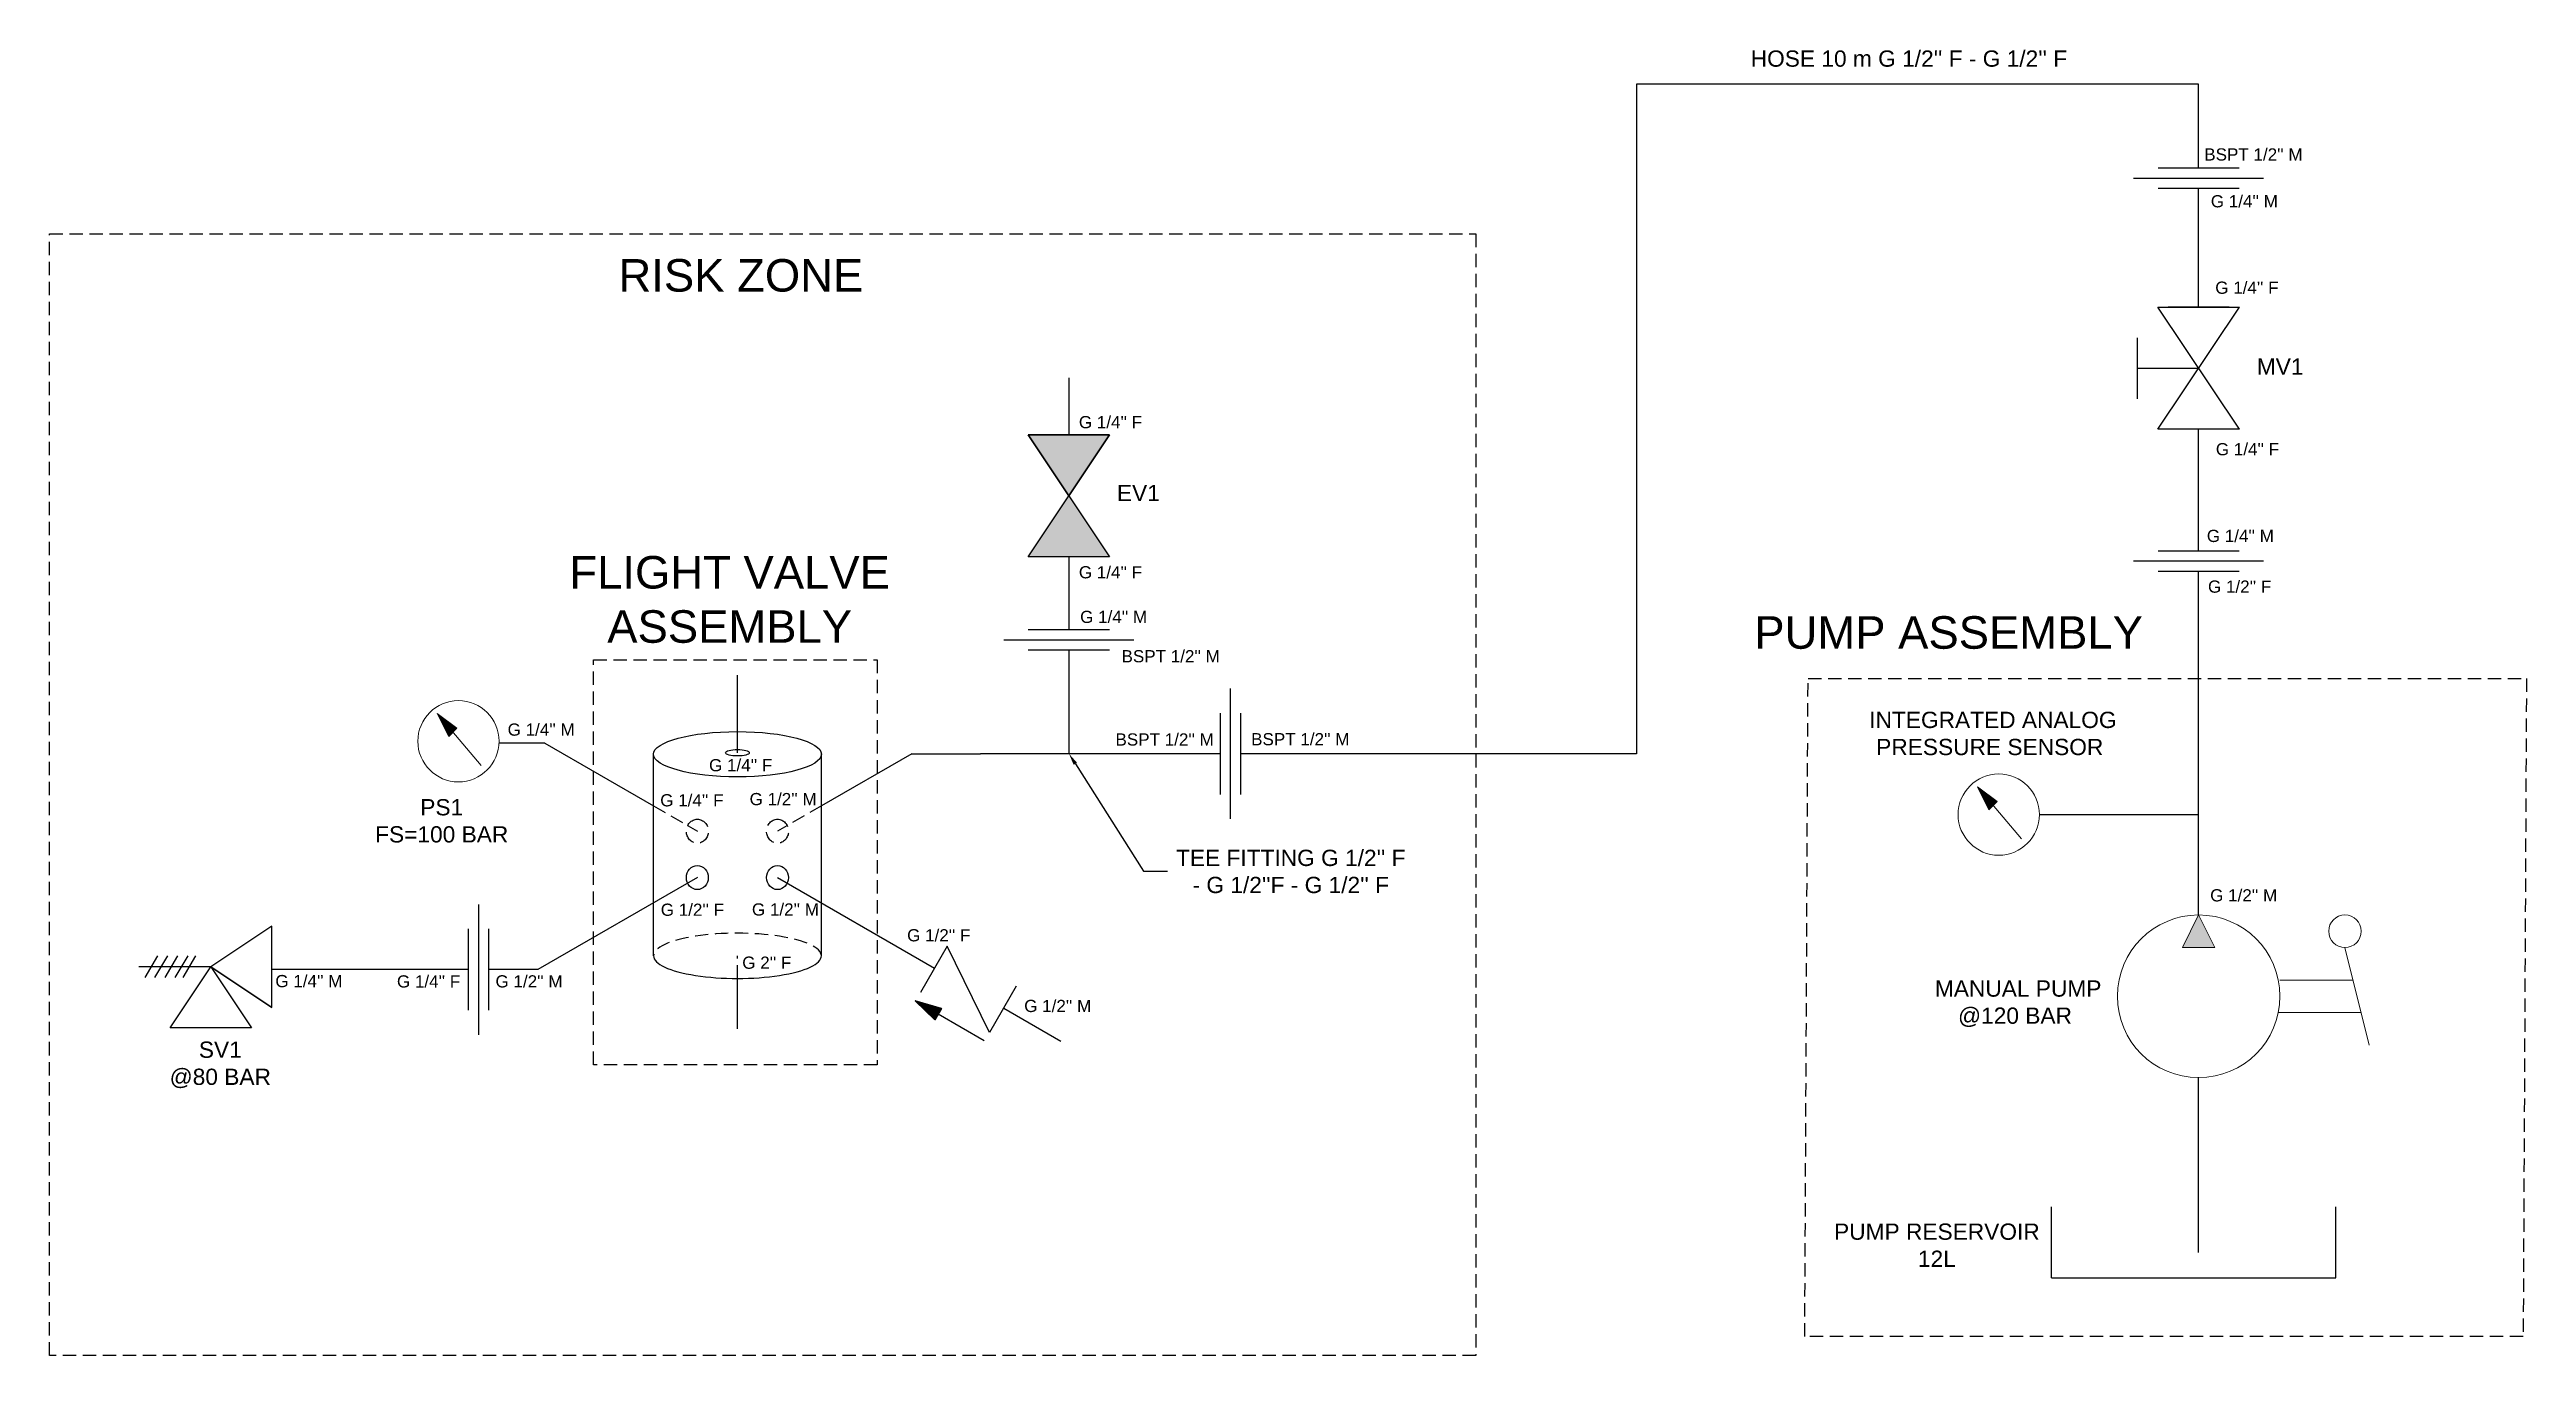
# Model space of a CAD drawing. Header units: inches. Extents: x 47.5 to 84.7, y 46.4 to 65.9.
import ezdxf
from ezdxf import colors
from ezdxf.entities.mleader import LeaderData, LeaderLine
from ezdxf.enums import TextEntityAlignment as Align
from ezdxf.math import Vec2, Vec3

# ---------------------------------------------------------------- set-up
doc = ezdxf.new("R2010")
doc.units = ezdxf.units.IN
doc.header["$MEASUREMENT"] = 0
doc.linetypes.add('TransientTextAxis', pattern=[0.3, 0.2, -0.1, 0, 0])
doc.layers.add('SYMS', color=7, linetype='Continuous')
doc.layers.add('WIRES', color=7, linetype='Continuous')
doc.styles.add('SIMPLEX', font='SIMPLEX')
doc.styles.add('WD', font='romans.shx')

# ---------------------------------------------------------------- blocks, each defined once
blk = doc.blocks.new('VGVA1_CHECK_VALVE1')
blk.add_hatch(color=256).paths.add_polyline_path([(-0.344, 0.379), (-0.406, 0.129), (-0.281, 0.129)])
at = {"ltscale": 3.2258}
for p, q in [((-0.344, 0.379), (-0.406, 0.129)), ((-0.344, -0.371), (-0.344, 0.379)), ((-0.344, 0.379), (-0.281, 0.129)), ((-0.25, -0.375), (0.25, 0.375)), ((0.25, 0.375), (-0.25, 0.375)), ((-0.281, 0.129), (-0.406, 0.129)), ((0.25, -0.375), (-0.25, -0.375))]:
    blk.add_line(p, q, dxfattribs=at)
at = {"ltscale": 25.4, "flags": 128}
blk.add_lwpolyline([(-0.344, 0.379), (-0.406, 0.129), (-0.281, 0.129)], close=True, dxfattribs=at)
at = {"style": 'WD'}
for tag, p, height in [('X2TERM02', (0, 0.375), 0.005), ('TERM02', (0.013, 0.395), 0.0625), ('RATING1', (0.285, -0.046), 0.125), ('DESC1', (0.285, -0.262), 0.125), ('X8TERM01', (0, -0.375), 0.005), ('TERM01', (0.024, -0.447), 0.0625), ('DESC2', (0.285, -0.446), 0.125), ('WDTAGALT', (0.285, -0.809), 0.125), ('DESC3', (0.285, -0.636), 0.125)]:
    blk.add_attdef(tag, p, '', height=height, dxfattribs=at)
blk.add_attdef('XREF', text='', height=0.0625, rotation=0.0625, dxfattribs=at).set_placement((0.379, 0.352), align=Align.TOP_CENTER)
at = {"style": 'WD', "flags": 1}
for tag, p in [('INST', (-0.432, 0.099)), ('LOC', (-0.432, -0.077)), ('TAG1', (-0.432, -0.266))]:
    blk.add_attdef(tag, text='', height=0.125, dxfattribs=at).set_placement(p, align=Align.RIGHT)
for tag, p in [('WDTYPE', (-0.414, -0.343)), ('FAMILY', (-0.407, -0.379)), ('CAT', (-0.407, -0.423)), ('MFG', (-0.405, -0.454)), ('ASSYCODE', (-0.377, -0.483))]:
    blk.add_attdef(tag, text='', height=0.01, dxfattribs=at).set_placement(p, align=Align.CENTER)
blk = doc.blocks.new('HGVA1_PRESS_RELIEF_VAL2')
at = {"ltscale": 3.2258}
for p, q in [((0.065, 0.404), (-0.067, 0.326)), ((0.065, 0.344), (-0.067, 0.265)), ((0, 0), (0, 0.442)), ((0.065, 0.281), (-0.067, 0.202)), ((0.065, 0.218), (-0.067, 0.139)), ((0.065, 0.17), (-0.067, 0.091)), ((0.375, -0.25), (0.375, 0.25)), ((0.25, -0.375), (0, 0)), ((-0.25, -0.375), (0, 0)), ((0.25, -0.375), (-0.25, -0.375))]:
    blk.add_line(p, q, dxfattribs=at)
at = {"ltscale": 25.4, "flags": 128}
for points in [[(0.375, 0.25), (0, 0), (0.375, -0.25)], [(0, 0), (0.25, -0.375), (-0.25, -0.375)]]:
    blk.add_lwpolyline(points, close=True, dxfattribs=at)
at = {"style": 'WD', "flags": 1}
for tag, p in [('INST', (-0.263, 0.497)), ('LOC', (-0.263, 0.314)), ('TAG1', (-0.262, 0.13))]:
    blk.add_attdef(tag, text='', height=0.125, dxfattribs=at).set_placement(p, align=Align.RIGHT)
at = {"style": 'WD'}
blk.add_attdef('XREF', text='', height=0.0625, rotation=0.0625, dxfattribs=at).set_placement((0.539, 0.301), align=Align.TOP_CENTER)
for tag, p, height in [('X1TERM02', (0.375, 0), 0.005), ('TERM02', (0.409, 0.03), 0.0625), ('RATING1', (0.403, -0.154), 0.125), ('DESC1', (0.403, -0.34), 0.125), ('X8TERM01', (0, -0.375), 0.005), ('TERM01', (0.029, -0.455), 0.0625), ('DESC2', (0.403, -0.524), 0.125), ('DESC3', (0.403, -0.714), 0.125), ('WDTAGALT', (0.403, -0.887), 0.125)]:
    blk.add_attdef(tag, p, '', height=height, dxfattribs=at)
at = {"style": 'WD', "flags": 1}
for tag, p in [('FAMILY', (-0.328, -0.232)), ('WDTYPE', (-0.321, -0.173)), ('CAT', (-0.328, -0.276)), ('MFG', (-0.326, -0.308)), ('ASSYCODE', (-0.298, -0.337))]:
    blk.add_attdef(tag, text='', height=0.01, dxfattribs=at).set_placement(p, align=Align.CENTER)
blk = doc.blocks.new('HMT1_PRESSURE_GAUGE')
blk.add_hatch(color=7).paths.add_polyline_path([(-0.13, 0.17), (-0.06, 0.03), (-0.01, 0.08)])
at = {"color": 7, "linetype": 'Continuous', "lineweight": 0, "ltscale": 645.15999}
for p, q in [((-0.13, 0.17), (0.14, -0.15)), ((-0.13, 0.17), (-0.06, 0.03)), ((-0.13, 0.17), (-0.01, 0.08)), ((-0.06, 0.03), (-0.01, 0.08))]:
    blk.add_line(p, q, dxfattribs=at)
at = {"color": 255, "linetype": 'Continuous', "lineweight": 0, "ltscale": 25.4, "flags": 128}
blk.add_lwpolyline([(-0.13, 0.17), (-0.06, 0.03), (-0.01, 0.08)], close=True, dxfattribs=at)
at = {"color": 7, "linetype": 'Continuous', "lineweight": 0, "ltscale": 645.15999}
blk.add_circle((0, 0), 0.25, dxfattribs=at)
at = {"style": 'WD', "width": 0.7}
for tag, p in [('INST', (-0.01, 0.531)), ('LOC', (-0.01, 0.406)), ('TAG1', (-0.01, 0.281)), ('DESC1', (0.021, -0.375)), ('DESC2', (0.021, -0.5)), ('DESC3', (0.021, -0.625)), ('WDTAGALT', (0.021, -0.75))]:
    blk.add_attdef(tag, text='', height=0.0938, dxfattribs=at).set_placement(p, align=Align.CENTER)
blk.add_attdef('TERM01', text='', height=0.0625, dxfattribs=at).set_placement((-0.281, 0.031), align=Align.RIGHT)
at = {"style": 'WD'}
for tag, p, height, flags in [('X4TERM01', (-0.25, 0), 0.005, 1), ('X1TERM02', (0.25, 0), 0.005, 1), ('FAMILY', (-0.052, -0.062), 0.01, 9), ('WDBLKNAM', (-0.052, -0.187), 0.01, 9)]:
    blk.add_attdef(tag, p, '', height=height, dxfattribs=dict(at, flags=flags))
at = {"flags": 1}
blk.add_attdef('WDTYPE', (0.094, 0.094), '', height=0.01, dxfattribs=at)
at = {"style": 'WD', "width": 0.7}
for tag, p, height in [('TERM02', (0.281, 0.031), 0.0625), ('RATING1', (0.281, -0.187), 0.0938)]:
    blk.add_attdef(tag, p, '', height=height, dxfattribs=at)
at = {"style": 'WD'}
blk.add_attdef('XREF', text='', height=0.0625, dxfattribs=at).set_placement((-0.281, -0.156), align=Align.RIGHT)
at = {"linetype": 'Continuous', "style": 'WD', "flags": 9}
for tag, p in [('ASSYCODE', (-0.052, -0.156)), ('CAT', (-0.052, -0.094)), ('MFG', (-0.052, -0.125))]:
    blk.add_attdef(tag, p, '', height=0.01, dxfattribs=at)
blk = doc.blocks.new('VGVA1_GATE_VALVE_CLOS')
h = blk.add_hatch(color=256)
h.paths.add_polyline_path([(0, 0), (0.25, 0.375), (-0.25, 0.375)])
h.paths.add_polyline_path([(-0.25, -0.375), (0.25, -0.375), (0, 0)])
h.paths.add_polyline_path([(-0.001, -0.001), (0.039, -0.001), (0.039, 0.006), (-0.001, 0.006)], flags=9)
h.paths.add_polyline_path([(0.062, -0.004), (0.439, -0.004), (0.439, 0.09), (0.062, 0.09)], flags=9)
h.paths.add_polyline_path([(-0.001, 0.374), (0.039, 0.374), (0.039, 0.381), (-0.001, 0.381)], flags=9)
h.paths.add_polyline_path([(-0.001, -0.376), (0.037, -0.376), (0.037, -0.369), (-0.001, -0.369)], flags=9)
at = {"ltscale": 3.2258}
for p, q in [((-0.25, 0.375), (0.25, -0.375)), ((-0.25, -0.375), (0.25, 0.375)), ((0.25, 0.375), (-0.25, 0.375)), ((0.25, -0.375), (-0.25, -0.375))]:
    blk.add_line(p, q, dxfattribs=at)
at = {"ltscale": 25.4, "flags": 128}
for points in [[(0.25, 0.375), (0, 0), (-0.25, 0.375)], [(-0.25, -0.375), (0, 0), (0.25, -0.375)]]:
    blk.add_lwpolyline(points, close=True, dxfattribs=at)
at = {"style": 'WD', "flags": 1}
for tag, p in [('INST', (-0.294, 0.207)), ('LOC', (-0.294, 0.031)), ('TAG1', (-0.294, -0.159))]:
    blk.add_attdef(tag, text='', height=0.125, dxfattribs=at).set_placement(p, align=Align.RIGHT)
at = {"style": 'WD'}
for tag, p, height in [('X2TERM03', (0, 0.375), 0.005), ('TERM03', (0.02, 0.388), 0.0625), ('X1TERM02', (0, 0), 0.005), ('TERM02', (0.075, 0.012), 0.0625), ('RATING1', (0.274, -0.186), 0.125), ('DESC1', (0.274, -0.403), 0.125), ('X8TERM01', (0, -0.375), 0.005), ('TERM01', (0.029, -0.455), 0.0625), ('DESC2', (0.274, -0.586), 0.125), ('DESC3', (0.274, -0.776), 0.125), ('WDTAGALT', (0.274, -0.944), 0.125)]:
    blk.add_attdef(tag, p, '', height=height, dxfattribs=at)
blk.add_attdef('XREF', text='', height=0.0625, rotation=0.0625, dxfattribs=at).set_placement((0.362, 0.365), align=Align.TOP_CENTER)
at = {"style": 'WD', "flags": 1}
for tag, p in [('WDTYPE', (-0.37, -0.287)), ('FAMILY', (-0.378, -0.346)), ('CAT', (-0.378, -0.391)), ('MFG', (-0.376, -0.422)), ('ASSYCODE', (-0.348, -0.451))]:
    blk.add_attdef(tag, text='', height=0.01, dxfattribs=at).set_placement(p, align=Align.CENTER)
blk = doc.blocks.new('VFI1_UNION')
at = {"ltscale": 3.2258}
for p, q in [((-0.4, -0.063), (0.4, -0.063)), ((-0.25, 0), (0.25, 0)), ((-0.25, -0.125), (0.25, -0.125))]:
    blk.add_line(p, q, dxfattribs=at)
at = {"style": 'WD'}
blk.add_attdef('WDTAGALT', text='', height=0.125, dxfattribs=at).set_placement((-0.035, 0.116), align=Align.RIGHT)
for tag, p, height in [('RATING1', (0.136, 0.123), 0.125), ('X2TERM02', (0, 0), 0.005), ('TERM02', (0.008, 0.013), 0.0625), ('X8TERM01', (0, -0.125), 0.005), ('TERM01', (0.017, -0.206), 0.0625), ('DESC1', (-0.937, -0.297), 0.125), ('DESC2', (-0.937, -0.481), 0.125), ('DESC3', (-0.937, -0.671), 0.125)]:
    blk.add_attdef(tag, p, '', height=height, dxfattribs=at)
blk.add_attdef('XREF', text='', height=0.0625, rotation=0.0625, dxfattribs=at).set_placement((0.597, -0.011), align=Align.TOP_CENTER)
at = {"style": 'WD', "flags": 1}
for tag, height, p in [('FAMILY', 0.01, (0.614, -0.146)), ('INST', 0.125, (0.078, -0.384)), ('WDTYPE', 0.01, (0.506, -0.167)), ('CAT', 0.01, (0.614, -0.19)), ('MFG', 0.01, (0.615, -0.222)), ('ASSYCODE', 0.01, (0.643, -0.251)), ('LOC', 0.125, (0.054, -0.545)), ('TAG1', 0.125, (0.072, -0.755))]:
    blk.add_attdef(tag, text='', height=height, dxfattribs=at).set_placement(p, align=Align.CENTER)
blk = doc.blocks.new('HTK1_RESERVOIR')
for p, q in [((0, -0.469), (0, 0)), ((-0.906, -0.625), (-0.906, -0.188)), ((0.844, -0.625), (0.844, -0.188)), ((-0.906, -0.625), (0.844, -0.625))]:
    blk.add_line(p, q)
at = {"style": 'WD', "width": 0.7}
for tag, p in [('INST', (-0.977, 0.156)), ('LOC', (-0.977, 0)), ('TAG1', (-0.977, -0.156))]:
    blk.add_attdef(tag, text='', height=0.125, dxfattribs=at).set_placement(p, align=Align.RIGHT)
at = {"style": 'WD'}
for tag, p, height, flags in [('X2TERM01', (0, 0), 0.005, 1), ('FAMILY', (-0.571, -0.563), 0.01, 9), ('WDBLKNAM', (-0.573, -0.68), 0.01, 9)]:
    blk.add_attdef(tag, p, '', height=height, dxfattribs=dict(at, flags=flags))
at = {"style": 'WD', "width": 0.7}
for tag, p, height in [('TERM01', (0.012, -0.062), 0.0625), ('RATING1', (0.938, -0.688), 0.125)]:
    blk.add_attdef(tag, p, '', height=height, dxfattribs=at)
at = {"linetype": 'Continuous', "style": 'WD', "flags": 9}
for tag, p in [('CAT', (-0.571, -0.594)), ('ASSYCODE', (-0.571, -0.656)), ('MFG', (-0.571, -0.625))]:
    blk.add_attdef(tag, p, '', height=0.01, dxfattribs=at)
at = {"style": 'WD'}
blk.add_attdef('XREF', text='', height=0.0625, dxfattribs=at).set_placement((-0.938, -0.688), align=Align.RIGHT)
at = {"flags": 1}
blk.add_attdef('WDTYPE', (-0.571, -0.75), '', height=0.01, dxfattribs=at)
at = {"style": 'WD', "width": 0.7}
for tag, p in [('DESC1', (-0.008, -0.844)), ('DESC2', (-0.008, -1)), ('DESC3', (-0.008, -1.188)), ('WDTAGALT', (-0.008, -1.344))]:
    blk.add_attdef(tag, text='', height=0.125, dxfattribs=at).set_placement(p, align=Align.CENTER)
blk = doc.blocks.new('VPM1_LVR_UNI_DIR')
blk.add_hatch(color=7).paths.add_polyline_path([(-0.1, 0.3), (0, 0.5), (0.1, 0.3)])
at = {"color": 7, "linetype": 'Continuous', "lineweight": 0, "ltscale": 645.15999}
for p, q in [((-0.1, 0.3), (0, 0.5)), ((0, 0.5), (0.1, 0.3)), ((-0.1, 0.3), (0.1, 0.3)), ((0.9, 0.3), (1.05, -0.3)), ((0.5, 0.1), (0.95, 0.1)), ((0.49, -0.1), (1, -0.1))]:
    blk.add_line(p, q, dxfattribs=at)
at = {"color": 255, "linetype": 'Continuous', "lineweight": 0, "ltscale": 25.4, "flags": 128}
blk.add_lwpolyline([(-0.1, 0.3), (0, 0.5), (0.1, 0.3)], close=True, dxfattribs=at)
at = {"color": 7, "linetype": 'Continuous', "lineweight": 0, "ltscale": 645.15999}
for centre, radius in [((0, 0), 0.5), ((0.9, 0.4), 0.1)]:
    blk.add_circle(centre, radius, dxfattribs=at)
at = {"style": 'WD', "width": 0.7}
for tag, p, height in [('DESC1', (1.021, 0.625), 0.125), ('TERM01', (0.031, 0.531), 0.0625), ('DESC2', (1.021, 0.469), 0.125), ('DESC3', (1.021, 0.313), 0.125), ('WDTAGALT', (1.021, 0.156), 0.125), ('RATING1', (1.094, -0.25), 0.125), ('TERM02', (0.031, -0.594), 0.0625)]:
    blk.add_attdef(tag, p, '', height=height, dxfattribs=at)
for tag, p in [('INST', (-0.542, 0.469)), ('LOC', (-0.542, 0.313)), ('TAG1', (-0.542, 0.156))]:
    blk.add_attdef(tag, text='', height=0.125, dxfattribs=at).set_placement(p, align=Align.RIGHT)
at = {"style": 'WD'}
for tag, p, height, flags in [('X2TERM01', (0, 0.5), 0.005, 1), ('FAMILY', (-0.042, 0.094), 0.01, 9), ('WDBLKNAM', (-0.043, -0.034), 0.01, 9), ('X8TERM02', (0, -0.5), 0.005, 1)]:
    blk.add_attdef(tag, p, '', height=height, dxfattribs=dict(at, flags=flags))
at = {"linetype": 'Continuous', "style": 'WD', "flags": 9}
for tag, p in [('ASSYCODE', (-0.042, 0)), ('CAT', (-0.042, 0.063)), ('MFG', (-0.042, 0.031))]:
    blk.add_attdef(tag, p, '', height=0.01, dxfattribs=at)
at = {"flags": 1}
blk.add_attdef('WDTYPE', (-0.042, -0.094), '', height=0.01, dxfattribs=at)
blk.add_attdef('XREF', text='', height=0.0625).set_placement((-0.542, -0.25), align=Align.RIGHT)
blk = doc.blocks.new('VGVA1_SCREW_DOWN_VALVE')
for p, q in [((0.25, -0.375), (-0.25, 0.375)), ((-0.25, -0.375), (0.25, 0.375)), ((-0.25, 0.375), (0.25, 0.375)), ((0.187, 0.375), (-0.188, 0.375)), ((-0.375, -0.188), (-0.375, 0.187)), ((-0.375, 0), (0, 0)), ((0.25, -0.375), (-0.25, -0.375)), ((0.187, -0.375), (-0.188, -0.375))]:
    blk.add_line(p, q)
at = {"style": 'WD'}
for tag, p, height in [('X2TERM02', (0, 0.375), 0.005), ('TERM02', (0.009, 0.388), 0.0625), ('RATING1', (0.272, -0.134), 0.125), ('DESC1', (0.272, -0.35), 0.125), ('X8TERM01', (0, -0.375), 0.005), ('TERM01', (0.026, -0.447), 0.0625), ('DESC2', (0.272, -0.534), 0.125), ('DESC3', (0.272, -0.724), 0.125), ('WDTAGALT', (0.272, -0.9), 0.125)]:
    blk.add_attdef(tag, p, '', height=height, dxfattribs=at)
blk.add_attdef('XREF', text='', height=0.0625, rotation=0.0625, dxfattribs=at).set_placement((0.4, 0.326), align=Align.TOP_CENTER)
at = {"style": 'WD', "width": 0.7, "flags": 1}
blk.add_attdef('TAG1', text='', height=0.125, dxfattribs=at).set_placement((-0.476, 0.108), align=Align.RIGHT)
at = {"style": 'WD', "width": 0.7}
for tag, p in [('INST', (-0.476, -0.068)), ('LOC', (-0.476, -0.235))]:
    blk.add_attdef(tag, text='', height=0.125, dxfattribs=at).set_placement(p, align=Align.RIGHT)
at = {"style": 'WD', "flags": 1}
for tag, p in [('WDTYPE', (-0.168, -0.021)), ('FAMILY', (-0.158, -0.04)), ('CAT', (-0.158, -0.085)), ('MFG', (-0.157, -0.116)), ('ASSYCODE', (-0.129, -0.145))]:
    blk.add_attdef(tag, text='', height=0.01, dxfattribs=at).set_placement(p, align=Align.CENTER)

msp = doc.modelspace()

# ---------------------------------------------------------------- linework, layer by layer
for p, q in [((71.31, 65.42), (71.31, 55.383)), ((79.746, 65.42), (71.31, 65.42)), ((79.746, 64.168), (79.746, 65.42)), ((79.746, 62.08), (79.746, 63.863)), ((62.797, 61.021), (62.797, 60.164)), ((79.746, 58.426), (79.746, 60.247)), ((62.797, 58.335), (62.797, 57.244)), ((79.746, 52.965), (79.746, 58.121)), ((62.797, 56.939), (62.797, 55.383)), ((57.824, 55.397), (57.824, 56.559)), ((54.932, 55.542), (54.244, 55.542)), ((54.932, 55.542), (56.564, 54.6)), ((56.564, 52.352), (56.564, 55.381)), ((60.439, 55.383), (59.083, 54.6)), ((59.083, 52.352), (59.083, 55.375)), ((60.439, 55.383), (61.47, 55.383)), ((65.069, 55.383), (61.47, 55.383)), ((57.222, 53.525), (54.831, 52.145)), ((58.425, 53.525), (60.778, 52.167)), ((53.788, 52.145), (50.836, 52.145)), ((54.831, 52.145), (54.092, 52.145)), ((57.824, 51.255), (57.824, 52.012)), ((61.818, 51.567), (62.674, 51.072))]:
    msp.add_line(p, q)
at = {"linetype": 'TransientTextAxis'}
for p, q in [((56.564, 54.6), (57.222, 54.22)), ((59.083, 54.6), (58.425, 54.22)), ((57.824, 52.012), (57.824, 52.352))]:
    msp.add_line(p, q, dxfattribs=at)
at = {"color": 240, "linetype": 'TransientTextAxis', "true_color": 0xed1f24}
msp.add_lwpolyline([(68.902, 46.36), (47.503, 46.36), (47.503, 63.177), (68.902, 63.177)], close=True, dxfattribs=at)
at = {"color": 30, "linetype": 'TransientTextAxis', "true_color": 0xf8991e}
for points in [[(55.665, 56.788), (59.918, 56.788), (59.918, 50.717), (55.665, 50.717)], [(73.886, 56.512), (84.664, 56.512), (84.615, 46.642), (73.837, 46.642)]]:
    msp.add_lwpolyline(points, close=True, dxfattribs=at)
for centre, major_axis, ratio in [((57.824, 55.375), (-1.259, 0), 0.269859), ((57.824, 55.397), (-0.178, 0), 0.269917), ((57.222, 53.525), (0, 0.18), 0.915912), ((58.425, 53.525), (0, 0.18), 0.915912)]:
    msp.add_ellipse(centre, major_axis=major_axis, ratio=ratio)
at = {"linetype": 'TransientTextAxis'}
for centre in [(57.222, 54.22), (58.425, 54.22)]:
    msp.add_ellipse(centre, major_axis=(0, 0.18), ratio=0.915912, dxfattribs=at)
msp.add_ellipse((57.824, 52.352), major_axis=(1.259, 0), ratio=0.269859, start_param=6.282429, end_param=9.426756, dxfattribs=at)
msp.add_ellipse((57.824, 52.352), major_axis=(-1.259, 0), ratio=0.269859, start_param=6.282429, end_param=9.426756)
at = {"layer": 'WIRES'}
for p, q in [((71.31, 55.383), (65.373, 55.383)), ((77.356, 54.47), (79.746, 54.47)), ((79.746, 49.049), (79.746, 50.526))]:
    msp.add_line(p, q, dxfattribs=at)

# ---------------------------------------------------------------- block references
at = {"xscale": -2.438902001164822, "yscale": 2.438902001164822, "zscale": 2.438902001164822, "rotation": 90}
msp.add_blockref('HGVA1_PRESS_RELIEF_VAL2', (49.922, 52.187), dxfattribs=at)
at = {"layer": 'SYMS'}
for name, p, xscale, yscale, zscale in [('VFI1_UNION', (79.746, 64.168), 2.438902001164822, 2.438902001164822, 2.438902001164822), ('VGVA1_SCREW_DOWN_VALVE', (79.746, 61.163), 2.443509331734847, 2.443509331734847, 2.443509331734847), ('VGVA1_GATE_VALVE_CLOS', (62.797, 59.249), 2.438902001164822, 2.438902001164822, 2.438902001164822), ('VFI1_UNION', (79.746, 58.426), 2.438902001164822, 2.438902001164822, 2.438902001164822), ('VFI1_UNION', (62.797, 57.244), 2.438902001164822, 2.438902001164822, 2.438902001164822), ('HMT1_PRESSURE_GAUGE', (53.638, 55.57), 2.438902001164822, 2.438902001164822, 2.438902001164822), ('HMT1_PRESSURE_GAUGE', (76.747, 54.47), 2.438902001164822, 2.438902001164822, 2.438902001164822), ('VPM1_LVR_UNI_DIR', (79.746, 51.745), 2.438902001164822, 2.438902001164822, 2.438902001164822), ('HTK1_RESERVOIR', (79.746, 49.049), 2.438902001164822, 2.438902001164822, 2.438902001164822)]:
    msp.add_blockref(name, p, dxfattribs=dict(at, xscale=xscale, yscale=yscale, zscale=zscale))
for name, p, xscale, yscale, zscale, rotation in [('VFI1_UNION', (65.069, 55.383), 2.438902001164822, 2.438902001164822, 2.438902001164822, 90), ('VFI1_UNION', (53.788, 52.145), 2.438902001164822, 2.438902001164822, 2.438902001164822, 90), ('VGVA1_CHECK_VALVE1', (61.288, 51.85), 1.6, 1.6, 2, 59.99999999999999)]:
    msp.add_blockref(name, p, dxfattribs=dict(at, xscale=xscale, yscale=yscale, zscale=zscale, rotation=rotation))

# ---------------------------------------------------------------- texts
at = {"color": 1, "attachment_point": 5, "style": 'SIMPLEX'}
for s, width, heights, insert, char_height in [("\\A1;{\\fArial|b0|i0|c0|p34;\\C152;\\c12285479;HOSE 10 m G 1/2'' F - G 1/2'' F}", 5.77448, [0.417], (75.399, 65.804), 0.24389), ("\\A1;{\\fArial|b0|i0|c0|p34;\\C85;\\c4766296;BSPT 1/2'' M}", 1.45611, [0.491], (80.568, 64.367), 0.18292), ("\\A1;{\\fArial|b0|i0|c0|p34;\\C85;\\c4766296;G 1/4'' M}", 1.24657, [0], (80.432, 63.665), 0.18292), ('{\\fArial|b0|i0|c0|p34;\\C240;\\c2367469;RISK ZONE}', 5.52153, [0], (57.875, 62.552), 0.48778), ("\\A1;{\\fArial|b0|i0|c0|p34;\\C85;\\c4766296;G 1/4'' F}", 1.24657, [0], (80.47, 62.369), 0.18292), ('{\\fArial|b0|i0|c0|p34;\\C152;\\c12285479;MV1}', 1.02483, [0.55], (80.969, 61.187), 0.24389), ("\\A1;{\\fArial|b0|i0|c0|p34;\\C85;\\c4766296;G 1/4\\H1x;'' F}", 1.24657, [0], (63.421, 60.353), 0.18292), ("\\A1;{\\fArial|b0|i0|c0|p34;\\C85;\\c4766296;G 1/4'' F}", 1.24657, [0], (80.479, 59.947), 0.18292), ('{\\fArial|b0|i0|c0|p34;\\C152;\\c12285479;EV1}', 0.79708, [0], (63.839, 59.292), 0.24389), ("\\A1;{\\fArial|b0|i0|c0|p34;\\C85;\\c4766296;G 1/4'' M}", 1.24657, [0], (80.372, 58.647), 0.18292), ('{\\fArial|b0|i0|c0|p34;\\C30;\\c2005496;FLIGHT VALVE ASSEMBLY}', 6.69679, [0], (57.707, 57.693), 0.48778), ("\\A1;{\\fArial|b0|i0|c0|p34;\\C85;\\c4766296;G 1/4\\H1x;'' F}", 1.24657, [0], (63.421, 58.102), 0.18292), ("\\A1;{\\fArial|b0|i0|c0|p34;\\C85;\\c4766296;G 1/2'' F}", 1.24657, [0], (80.361, 57.887), 0.18292), ("\\A1;{\\fArial|b0|i0|c0|p34;\\C85;\\c4766296;G 1/4'' M}", 1.20528, [0], (63.468, 57.433), 0.18292), ('{\\fArial|b0|i0|c0|p34;\\C30;\\c2005496;PUMP ASSEMBLY}', 6.69679, [0], (75.995, 57.197), 0.48778), ("\\A1;{\\fArial|b0|i0|c0|p34;\\C85;\\c4766296;BSPT 1/2'' M}", 1.62136, [0.454], (64.324, 56.843), 0.18292), ("\\A1;{\\fArial|b0|i0|c0|p34;\\C85;\\c4766296;G 1/4'' M}", 1.24657, [0], (54.879, 55.743), 0.18292), ('{\\fArial|b0|i0|c0|p34;\\C152;\\c12285479; INTEGRATED ANALOG PRESSURE SENSOR}', 4.12099, [1.018], (76.612, 55.685), 0.24389), ("\\A1;{\\fArial|b0|i0|c0|p34;\\C85;\\c4766296;BSPT 1/2'' M}", 1.48339, [0], (64.233, 55.595), 0.18292), ("\\A1;{\\fArial|b0|i0|c0|p34;\\C85;\\c4766296;BSPT 1/2'' M}", 1.83853, [0.491], (66.268, 55.599), 0.18292), ("\\A1;{\\fArial|b0|i0|c0|p34;\\C85;\\c4766296;G 1/4'' F}", 1.24657, [0], (57.872, 55.209), 0.18292), ('{\\fArial|b0|i0|c0|p34;\\C152;\\c12285479;PS1\\PFS=100 BAR}', 3.62001, [0], (53.387, 54.375), 0.24389), ("\\A1;{\\fArial|b0|i0|c0|p34;\\C85;\\c4766296;G 1/4'' F}", 1.24657, [0], (57.14, 54.683), 0.18292), ("\\A1;{\\fArial|b0|i0|c0|p34;\\C85;\\c4766296;G 1/2'' M}", 1.24657, [0], (58.509, 54.701), 0.18292), ("\\A1;{\\fArial|b0|i0|c0|p34;\\C152;\\c12285479;TEE FITTING G 1/2'' F - G 1/2''F - G 1/2'' F   }", 3.55539, [0], (66.125, 53.616), 0.24389), ("\\A1;{\\fArial|b0|i0|c0|p34;\\C85;\\c4766296;G 1/2'' F}", 1.18659, [0], (57.148, 53.042), 0.18292), ("\\A1;{\\fArial|b0|i0|c0|p34;\\C85;\\c4766296;G 1/2'' M}", 1.24657, [0], (58.544, 53.046), 0.18292), ("\\A1;{\\fArial|b0|i0|c0|p34;\\C85;\\c4766296;G 1/2'' M}", 1.24657, [0], (80.422, 53.258), 0.18292), ("\\A1;{\\fArial|b0|i0|c0|p34;\\C85;\\c4766296;G 1/2'' F}", 1.24657, [0], (60.844, 52.659), 0.18292), ("\\A1;{\\fArial|b0|i0|c0|p34;\\C85;\\c4766296;G 1/4'' M}", 1.24657, [0], (51.394, 51.972), 0.18292), ("\\A1;{\\fArial|b0|i0|c0|p34;\\C85;\\c4766296;G 1/4'' F}", 1.24657, [0], (53.19, 51.967), 0.18292), ("\\A1;{\\fArial|b0|i0|c0|p34;\\C85;\\c4766296;G 1/2'' M}", 1.24657, [0], (54.697, 51.968), 0.18292), ("\\A1;{\\fArial|b0|i0|c0|p34;\\C85;\\c4766296;G 2'' F}", 1.24657, [0], (58.264, 52.248), 0.18292), ("\\A1;{\\fArial|b0|i0|c0|p34;\\C85;\\c4766296;G 1/2'' M}", 1.24657, [0], (62.629, 51.599), 0.18292), ('{\\fArial|b0|i0|c0|p34;\\C152;\\c12285479; MANUAL PUMP\\P@120 BAR}', 3.30728, [0.864], (76.991, 51.634), 0.24389), ('{\\fArial|b0|i0|c0|p34;\\C152;\\c12285479;SV1\\P@80 BAR}', 3.62001, [0], (50.065, 50.717), 0.24389), ('{\\fArial|b0|i0|c0|p34;\\C152;\\c12285479;PUMP RESERVOIR 12L}', 3.30728, [0.864], (75.819, 48.013), 0.24389)]:
    msp.add_mtext_dynamic_manual_height_columns(s, width=width, gutter_width=2.439, heights=heights, dxfattribs=dict(at, insert=insert, char_height=char_height))

# ---------------------------------------------------------------- leaders
ml = msp.add_multileader_mtext('Standard')
ml.set_content('', color=256)
ml.set_leader_properties()
ml.build(insert=Vec2(0, 0))
ml.multileader.update_dxf_attribs({"text_right_attachment_type": 6, "dogleg_length": 0.36, "arrow_head_size": 0.18})
ctx = ml.context
ctx.base_point, ctx.char_height, ctx.arrow_head_size, ctx.landing_gap_size, ctx.plane_origin = Vec3(64.275, 53.622), 0.18, 0.18, 0.09, Vec3(63.422, 55.383)
ctx.right_attachment = 6
notes = []
notes.append((ctx, [(0, (1, 1, 0), (63.915, 53.622), (1, 0), 0.36, [(0, [(62.797, 55.383)], 0, [])])]))
ctx.mtext.insert, ctx.mtext.flow_direction = Vec3(64.365, 53.712), 5
for ctx, leaders in notes:
    for number, flags, end, landing, length, lines in leaders:
        leader = LeaderData()
        leader.index, (leader.has_last_leader_line, leader.has_dogleg_vector, leader.attachment_direction) = number, flags
        leader.last_leader_point, leader.dogleg_vector, leader.dogleg_length = Vec3(end), Vec3(landing), length
        for number, points, colour, breaks in lines:
            line = LeaderLine()
            line.index, line.vertices, line.color, line.breaks = number, Vec3.list(points), colors.encode_raw_color(colour), breaks
            leader.lines.append(line)
        ctx.leaders.append(leader)

doc.saveas('drawing.dxf')
